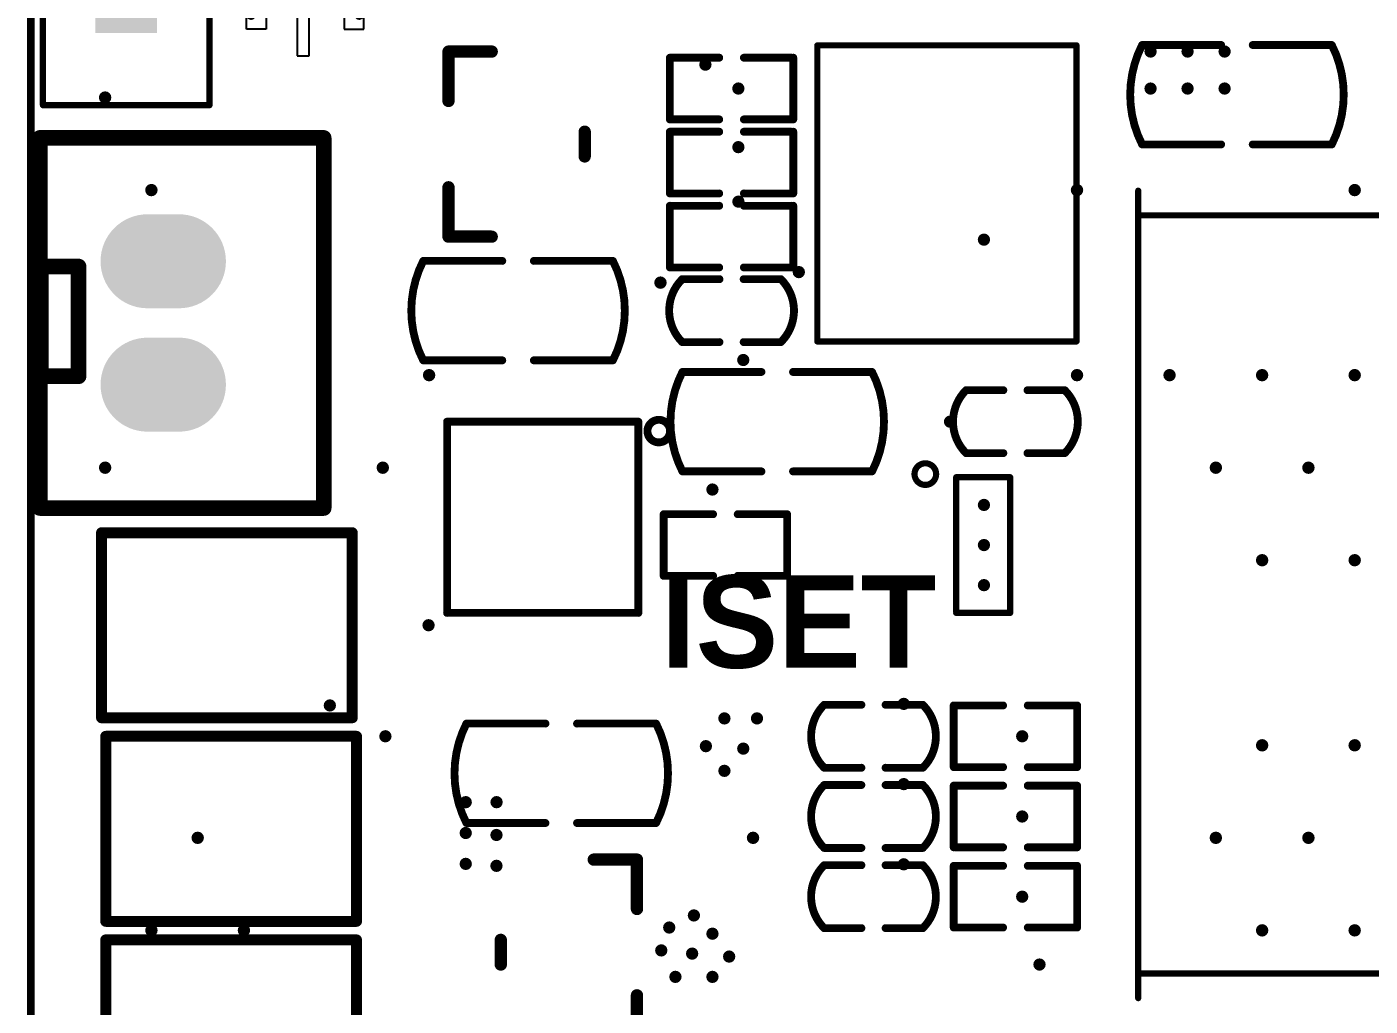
# Model space of a CAD drawing. Header units: millimetres. Extents: x -95 to 44, y -26 to 123.
# Drawn here: x -2.11 to 19.66, y 30.33 to 46.2 of the extents above; entities that cross this region are included whole.
import ezdxf

# ---------------------------------------------------------------- set-up
doc = ezdxf.new("R2010")
doc.units = ezdxf.units.MM
for name, color, linetype in [('KeepOutLayer', 6, 'Continuous'), ('Mechanical15', 56, 'Continuous'), ('MultiLayer', 9, 'Continuous'), ('PadHoleLayer', 156, 'Continuous'), ('TopOverlay', 2, 'Continuous'), ('ViaHoleLayer', 16, 'Continuous')]:
    doc.layers.add(name, color=color, linetype=linetype)
doc.styles.add('阿里巴巴普惠体 Heavy', font='', dxfattribs={"height": 0.2})
doc.styles.get('阿里巴巴普惠体 Heavy').set_extended_font_data('阿里巴巴普惠体 Heavy', bold=True)

# ---------------------------------------------------------------- blocks, each defined once
blk = doc.blocks.new('SW_2_3_3')
at = {"layer": 'MultiLayer'}
blk.add_hatch(color=9, dxfattribs=at).paths.add_polyline_path([(-3.04, -0.5), (-3.04, 0.5), (-2.04, 0.5), (-2.04, -0.5)])
h = blk.add_hatch(color=9, dxfattribs=at)
edge = h.paths.add_edge_path()
edge.add_arc((0, 0), 0.5, 0, 360)
h = blk.add_hatch(color=9, dxfattribs=at)
edge = h.paths.add_edge_path()
edge.add_arc((2.54, 0), 0.5, 0, 360)
at = {"layer": 'PadHoleLayer'}
h = blk.add_hatch(color=156, dxfattribs=at)
edge = h.paths.add_edge_path()
edge.add_arc((-2.54, 0), 0.4, 0, 360)
h = blk.add_hatch(color=156, dxfattribs=at)
edge = h.paths.add_edge_path()
edge.add_arc((0, 0), 0.4, 0, 360)
h = blk.add_hatch(color=156, dxfattribs=at)
edge = h.paths.add_edge_path()
edge.add_arc((2.54, 0), 0.4, 0, 360)
at = {"layer": 'TopOverlay', "const_width": 0.1}
for points in [[(-4.21, 1.35), (4.21, 1.35)], [(-4.21, 1.35), (-4.21, -1.35)], [(-0.95, 1.325), (-0.95, -1.35)], [(4.21, 1.35), (4.21, -1.35)], [(-4.21, -1.35), (4.2, -1.35)]]:
    blk.add_lwpolyline(points, dxfattribs=at)
at = {"layer": 'TopOverlay', "const_width": 0.05}
for points in [[(-4.235, 1.35, 1), (-4.185, 1.35, 1)], [(-4.235, 1.35, 1), (-4.185, 1.35, 1)], [(-0.975, 1.325, 1), (-0.925, 1.325, 1)], [(4.185, 1.35, 1), (4.235, 1.35, 1)], [(4.185, 1.35, 1), (4.235, 1.35, 1)], [(-4.235, -1.35, 1), (-4.185, -1.35, 1)], [(-4.235, -1.35, 1), (-4.185, -1.35, 1)], [(-0.975, -1.35, 1), (-0.925, -1.35, 1)], [(4.175, -1.35, 1), (4.225, -1.35, 1)], [(4.185, -1.35, 1), (4.235, -1.35, 1)]]:
    blk.add_lwpolyline(points, format="xyb", close=True, dxfattribs=at)
blk = doc.blocks.new('SOT_23L_4')
at = {"layer": 'TopOverlay', "const_width": 0.2}
for points in [[(-0.701, 1.077), (-1.501, 1.077)], [(-1.501, 0.377), (-1.501, 1.077)], [(1.499, 1.077), (0.699, 1.077)], [(1.499, 0.377), (1.499, 1.077)], [(0.2, -1.13), (-0.2, -1.13)]]:
    blk.add_lwpolyline(points, dxfattribs=at)
at = {"layer": 'TopOverlay', "const_width": 0.1}
for points in [[(-1.551, 1.077, 1), (-1.451, 1.077, 1)], [(-1.551, 1.077, 1), (-1.451, 1.077, 1)], [(-0.751, 1.077, 1), (-0.651, 1.077, 1)], [(0.649, 1.077, 1), (0.749, 1.077, 1)], [(1.449, 1.077, 1), (1.549, 1.077, 1)], [(1.449, 1.077, 1), (1.549, 1.077, 1)], [(-1.551, 0.377, 1), (-1.451, 0.377, 1)], [(1.449, 0.377, 1), (1.549, 0.377, 1)], [(-0.25, -1.13, 1), (-0.15, -1.13, 1)], [(0.15, -1.13, 1), (0.25, -1.13, 1)]]:
    blk.add_lwpolyline(points, format="xyb", close=True, dxfattribs=at)
blk = doc.blocks.new('DFN_8_6')
at = {"layer": 'TopOverlay'}
for points, const_width in [([(-1.214, 1.88, 1), (-1.58, 1.88, 1)], 0.127), ([(-1.612, 1.88, 1), (-1.548, 1.88, 1)], 0.0635), ([(-1.246, 1.88, 1), (-1.182, 1.88, 1)], 0.0635), ([(-1.582, 1.55, 1), (-1.518, 1.55, 1)], 0.0635), ([(-1.582, 1.55, 1), (-1.518, 1.55, 1)], 0.0635), ([(1.518, 1.55, 1), (1.582, 1.55, 1)], 0.0635), ([(1.518, 1.55, 1), (1.582, 1.55, 1)], 0.0635), ([(-1.582, -1.55, 1), (-1.518, -1.55, 1)], 0.0635), ([(-1.582, -1.55, 1), (-1.518, -1.55, 1)], 0.0635), ([(1.518, -1.55, 1), (1.582, -1.55, 1)], 0.0635), ([(1.518, -1.55, 1), (1.582, -1.55, 1)], 0.0635)]:
    blk.add_lwpolyline(points, format="xyb", close=True, dxfattribs=dict(at, const_width=const_width))
at = {"layer": 'TopOverlay', "const_width": 0.127}
for points in [[(-1.55, -1.55), (-1.55, 1.55)], [(1.55, 1.55), (-1.55, 1.55)], [(1.55, -1.55), (1.55, 1.55)], [(1.55, -1.55), (-1.55, -1.55)]]:
    blk.add_lwpolyline(points, dxfattribs=at)
blk = doc.blocks.new('R0402_7')
at = {"layer": 'TopOverlay', "const_width": 0.127}
for points in [[(-0.51, 0.5), (-0.51, -0.5)], [(0.29, 0.5), (-0.478, 0.5)], [(1.472, 0.5), (0.69, 0.5)], [(1.49, 0.5), (1.49, -0.5)], [(0.29, -0.5), (-0.478, -0.5)], [(1.472, -0.5), (0.69, -0.5)]]:
    blk.add_lwpolyline(points, dxfattribs=at)
at = {"layer": 'TopOverlay', "const_width": 0.0635}
for points in [[(-0.542, 0.5, 1), (-0.478, 0.5, 1)], [(-0.51, 0.5, 1), (-0.446, 0.5, 1)], [(0.258, 0.5, 1), (0.322, 0.5, 1)], [(0.658, 0.5, 1), (0.722, 0.5, 1)], [(1.44, 0.5, 1), (1.504, 0.5, 1)], [(1.458, 0.5, 1), (1.522, 0.5, 1)], [(-0.542, -0.5, 1), (-0.478, -0.5, 1)], [(-0.51, -0.5, 1), (-0.446, -0.5, 1)], [(0.258, -0.5, 1), (0.322, -0.5, 1)], [(0.658, -0.5, 1), (0.722, -0.5, 1)], [(1.44, -0.5, 1), (1.504, -0.5, 1)], [(1.458, -0.5, 1), (1.522, -0.5, 1)]]:
    blk.add_lwpolyline(points, format="xyb", close=True, dxfattribs=at)
blk = doc.blocks.new('SOD_123FL_L2_7_W1_8_LS3_7_RD_8')
at = {"layer": 'Mechanical15'}
for p, q in [((1.555, -0.384), (1.555, 0.384)), ((1.555, 0.384), (1.747, 0.384)), ((1.747, 0.384), (1.747, -0.384)), ((-1.264, 0.127), (-2.032, 0.127)), ((-2.032, 0.127), (-2.032, -0.065)), ((-1.264, -0.065), (-1.264, 0.127)), ((1.267, 0.096), (2.035, 0.096)), ((1.267, -0.096), (1.267, 0.096)), ((2.035, 0.096), (2.035, -0.096)), ((-2.032, -0.065), (-1.264, -0.065)), ((2.035, -0.096), (1.267, -0.096)), ((1.747, -0.384), (1.555, -0.384))]:
    blk.add_line(p, q, dxfattribs=at)
at = {"layer": 'TopOverlay'}
for p, q in [((-1.605, 0.952), (-1.3, 0.952)), ((-1.605, 0.632), (-1.605, 0.952)), ((-1.3, 0.952), (-1.3, 0.632)), ((-1.3, 0.632), (-1.605, 0.632)), ((-1.3, -0.632), (-1.605, -0.632)), ((-1.605, -0.632), (-1.605, -0.952)), ((-1.3, -0.952), (-1.3, -0.632)), ((-1.605, -0.952), (-1.3, -0.952))]:
    blk.add_line(p, q, dxfattribs=at)
at = {"layer": 'TopOverlay', "const_width": 0.152}
for points in [[(-1.376, 0.876), (1.376, 0.876)], [(-0.917, 0.876), (-0.917, -0.876)], [(1.376, 0.876), (1.376, 0.683)], [(1.376, -0.683), (1.376, -0.876)], [(-1.376, -0.876), (1.376, -0.876)]]:
    blk.add_lwpolyline(points, dxfattribs=at)
at = {"layer": 'TopOverlay', "const_width": 0.0762}
for points in [[(-1.414, 0.876, 1), (-1.338, 0.876, 1)], [(-0.955, 0.876, 1), (-0.879, 0.876, 1)], [(1.338, 0.876, 1), (1.414, 0.876, 1)], [(1.338, 0.876, 1), (1.414, 0.876, 1)], [(1.338, 0.683, 1), (1.414, 0.683, 1)], [(1.338, -0.683, 1), (1.414, -0.683, 1)], [(-1.414, -0.876, 1), (-1.338, -0.876, 1)], [(-0.955, -0.876, 1), (-0.879, -0.876, 1)], [(1.338, -0.876, 1), (1.414, -0.876, 1)], [(1.338, -0.876, 1), (1.414, -0.876, 1)]]:
    blk.add_lwpolyline(points, format="xyb", close=True, dxfattribs=at)
blk = doc.blocks.new('C0603_9')
at = {"layer": 'TopOverlay', "const_width": 0.127}
for points in [[(-1.537, -0.806, -0.239632), (-1.537, 0.806)], [(1.537, 0.806, -0.239632), (1.537, -0.806)]]:
    blk.add_lwpolyline(points, format="xyb", dxfattribs=at)
for points in [[(-0.256, 0.806), (-1.537, 0.806)], [(1.537, 0.806), (0.256, 0.806)], [(-0.256, -0.806), (-1.537, -0.806)], [(1.537, -0.806), (0.256, -0.806)]]:
    blk.add_lwpolyline(points, dxfattribs=at)
at = {"layer": 'TopOverlay', "const_width": 0.0635}
for points in [[(-1.568, 0.806, 1), (-1.505, 0.806, 1)], [(-1.568, 0.806, 1), (-1.505, 0.806, 1)], [(-0.288, 0.806, 1), (-0.224, 0.806, 1)], [(0.224, 0.806, 1), (0.288, 0.806, 1)], [(1.505, 0.806, 1), (1.568, 0.806, 1)], [(1.505, 0.806, 1), (1.568, 0.806, 1)], [(-1.568, -0.806, 1), (-1.505, -0.806, 1)], [(-1.568, -0.806, 1), (-1.505, -0.806, 1)], [(-0.288, -0.806, 1), (-0.224, -0.806, 1)], [(0.224, -0.806, 1), (0.288, -0.806, 1)], [(1.505, -0.806, 1), (1.568, -0.806, 1)], [(1.505, -0.806, 1), (1.568, -0.806, 1)]]:
    blk.add_lwpolyline(points, format="xyb", close=True, dxfattribs=at)
blk = doc.blocks.new('C0603_10')
at = {"layer": 'TopOverlay', "const_width": 0.127}
for points in [[(-1.537, -0.806, -0.239632), (-1.537, 0.806)], [(1.537, 0.806, -0.239632), (1.537, -0.806)]]:
    blk.add_lwpolyline(points, format="xyb", dxfattribs=at)
for points in [[(-0.256, 0.806), (-1.537, 0.806)], [(1.537, 0.806), (0.256, 0.806)], [(-0.256, -0.806), (-1.537, -0.806)], [(1.537, -0.806), (0.256, -0.806)]]:
    blk.add_lwpolyline(points, dxfattribs=at)
at = {"layer": 'TopOverlay', "const_width": 0.0635}
for points in [[(-1.568, 0.806, 1), (-1.505, 0.806, 1)], [(-1.568, 0.806, 1), (-1.505, 0.806, 1)], [(-0.288, 0.806, 1), (-0.224, 0.806, 1)], [(0.224, 0.806, 1), (0.288, 0.806, 1)], [(1.505, 0.806, 1), (1.568, 0.806, 1)], [(1.505, 0.806, 1), (1.568, 0.806, 1)], [(-1.568, -0.806, 1), (-1.505, -0.806, 1)], [(-1.568, -0.806, 1), (-1.505, -0.806, 1)], [(-0.288, -0.806, 1), (-0.224, -0.806, 1)], [(0.224, -0.806, 1), (0.288, -0.806, 1)], [(1.505, -0.806, 1), (1.568, -0.806, 1)], [(1.505, -0.806, 1), (1.568, -0.806, 1)]]:
    blk.add_lwpolyline(points, format="xyb", close=True, dxfattribs=at)
blk = doc.blocks.new('INDUCT0412_12')
at = {"layer": 'TopOverlay', "const_width": 0.1}
for points in [[(2.4, 2.1), (-2.4, 2.1)], [(-2.4, -2.1), (-2.4, 2.1)], [(2.4, -2.1), (2.4, 2.1)], [(2.4, -2.1), (-2.4, -2.1)]]:
    blk.add_lwpolyline(points, dxfattribs=at)
at = {"layer": 'TopOverlay', "const_width": 0.05}
for points in [[(-2.425, 2.1, 1), (-2.375, 2.1, 1)], [(-2.425, 2.1, 1), (-2.375, 2.1, 1)], [(2.375, 2.1, 1), (2.425, 2.1, 1)], [(2.375, 2.1, 1), (2.425, 2.1, 1)], [(-2.425, -2.1, 1), (-2.375, -2.1, 1)], [(-2.425, -2.1, 1), (-2.375, -2.1, 1)], [(2.375, -2.1, 1), (2.425, -2.1, 1)], [(2.375, -2.1, 1), (2.425, -2.1, 1)]]:
    blk.add_lwpolyline(points, format="xyb", close=True, dxfattribs=at)
blk = doc.blocks.new('SOT_23L_22')
at = {"layer": 'TopOverlay', "const_width": 0.2}
for points in [[(-1.501, 1.077), (-1.501, 0.377)], [(-1.501, 1.077), (-0.701, 1.077)], [(0.699, 1.077), (1.499, 1.077)], [(1.499, 1.077), (1.499, 0.377)], [(-0.2, -1.13), (0.2, -1.13)]]:
    blk.add_lwpolyline(points, dxfattribs=at)
at = {"layer": 'TopOverlay', "const_width": 0.1}
for points in [[(-1.551, 1.077, 1), (-1.451, 1.077, 1)], [(-1.551, 1.077, 1), (-1.451, 1.077, 1)], [(-0.751, 1.077, 1), (-0.651, 1.077, 1)], [(0.649, 1.077, 1), (0.749, 1.077, 1)], [(1.449, 1.077, 1), (1.549, 1.077, 1)], [(1.449, 1.077, 1), (1.549, 1.077, 1)], [(-1.551, 0.377, 1), (-1.451, 0.377, 1)], [(1.449, 0.377, 1), (1.549, 0.377, 1)], [(-0.25, -1.13, 1), (-0.15, -1.13, 1)], [(0.15, -1.13, 1), (0.25, -1.13, 1)]]:
    blk.add_lwpolyline(points, format="xyb", close=True, dxfattribs=at)
blk = doc.blocks.new('PH2_0_2_DIP_23')
at = {"layer": 'MultiLayer'}
h = blk.add_hatch(color=9, dxfattribs=at)
edge = h.paths.add_edge_path()
edge.add_arc((-1, -0.254), 0.762, 180, 360)
edge.add_line((-0.238, -0.254), (-0.238, 0.254))
edge.add_arc((-1, 0.254), 0.762, 0, 180)
edge.add_line((-1.762, 0.254), (-1.762, -0.254))
h = blk.add_hatch(color=9, dxfattribs=at)
edge = h.paths.add_edge_path()
edge.add_arc((1, -0.254), 0.762, 180, 360)
edge.add_line((1.762, -0.254), (1.762, 0.254))
edge.add_arc((1, 0.254), 0.762, 0, 180)
edge.add_line((0.238, 0.254), (0.238, -0.254))
at = {"layer": 'PadHoleLayer'}
h = blk.add_hatch(color=156, dxfattribs=at)
edge = h.paths.add_edge_path()
edge.add_arc((-1, 0), 0.445, 0, 360)
h = blk.add_hatch(color=156, dxfattribs=at)
edge = h.paths.add_edge_path()
edge.add_arc((1, 0), 0.445, 0, 360)
at = {"layer": 'TopOverlay', "const_width": 0.254}
for points in [[(3, 2.6), (-3, 2.6)], [(-3, -2), (-3, 2.6)], [(3, -2), (3, 2.6)], [(0.864, -1.372), (-0.914, -1.372)], [(-0.914, -1.981), (-0.914, -1.372)], [(0.864, -1.981), (0.864, -1.372)], [(3, -2), (-3, -2)], [(0.864, -1.981), (-0.914, -1.981)]]:
    blk.add_lwpolyline(points, dxfattribs=at)
at = {"layer": 'TopOverlay', "const_width": 0.127}
for points in [[(-3.063, 2.6, 1), (-2.936, 2.6, 1)], [(-3.063, 2.6, 1), (-2.936, 2.6, 1)], [(2.936, 2.6, 1), (3.063, 2.6, 1)], [(2.936, 2.6, 1), (3.063, 2.6, 1)], [(-0.978, -1.372, 1), (-0.851, -1.372, 1)], [(-0.978, -1.372, 1), (-0.851, -1.372, 1)], [(0.8, -1.372, 1), (0.927, -1.372, 1)], [(0.8, -1.372, 1), (0.927, -1.372, 1)], [(-3.063, -2, 1), (-2.936, -2, 1)], [(-3.063, -2, 1), (-2.936, -2, 1)], [(-0.978, -1.981, 1), (-0.851, -1.981, 1)], [(-0.978, -1.981, 1), (-0.851, -1.981, 1)], [(0.8, -1.981, 1), (0.927, -1.981, 1)], [(0.8, -1.981, 1), (0.927, -1.981, 1)], [(2.936, -2, 1), (3.063, -2, 1)], [(2.936, -2, 1), (3.063, -2, 1)]]:
    blk.add_lwpolyline(points, format="xyb", close=True, dxfattribs=at)
blk = doc.blocks.new('NANO_SIM_25')
at = {"layer": 'MultiLayer'}
h = blk.add_hatch(color=9, dxfattribs=at)
edge = h.paths.add_edge_path()
edge.add_arc((-5, -4.75), 0.375, 0, 360)
h = blk.add_hatch(color=9, dxfattribs=at)
edge = h.paths.add_edge_path()
edge.add_arc((4.5, -4.75), 0.375, 0, 360)
at = {"layer": 'PadHoleLayer'}
h = blk.add_hatch(color=156, dxfattribs=at)
edge = h.paths.add_edge_path()
edge.add_arc((-5, -4.75), 0.375, 0, 360)
h = blk.add_hatch(color=156, dxfattribs=at)
edge = h.paths.add_edge_path()
edge.add_arc((4.5, -4.75), 0.375, 0, 360)
at = {"layer": 'TopOverlay', "const_width": 0.1}
for points in [[(-6.545, 7.5), (6.545, 7.5)], [(-6.145, 7.5), (-6.145, -7.5)], [(6.145, 7.5), (6.145, -7.5)], [(-6.545, -7.5), (6.545, -7.5)]]:
    blk.add_lwpolyline(points, dxfattribs=at)
at = {"layer": 'TopOverlay', "const_width": 0.05}
for points in [[(-6.57, 7.5, 1), (-6.52, 7.5, 1)], [(-6.17, 7.5, 1), (-6.12, 7.5, 1)], [(6.12, 7.5, 1), (6.17, 7.5, 1)], [(6.52, 7.5, 1), (6.57, 7.5, 1)], [(-6.57, -7.5, 1), (-6.52, -7.5, 1)], [(-6.17, -7.5, 1), (-6.12, -7.5, 1)], [(6.12, -7.5, 1), (6.17, -7.5, 1)], [(6.52, -7.5, 1), (6.57, -7.5, 1)]]:
    blk.add_lwpolyline(points, format="xyb", close=True, dxfattribs=at)
blk = doc.blocks.new('SW_3_9_2_9_26')
at = {"layer": 'TopOverlay', "const_width": 0.178}
for points in [[(2.032, 1.5), (-2.032, 1.5)], [(-2.032, 1.5), (-2.032, -1.5)], [(2.032, 1.5), (2.032, -1.5)], [(2.032, -1.5), (-2.032, -1.5)]]:
    blk.add_lwpolyline(points, dxfattribs=at)
at = {"layer": 'TopOverlay', "const_width": 0.0889}
for points in [[(-2.076, 1.5, 1), (-1.988, 1.5, 1)], [(-2.076, 1.5, 1), (-1.988, 1.5, 1)], [(1.988, 1.5, 1), (2.076, 1.5, 1)], [(1.988, 1.5, 1), (2.076, 1.5, 1)], [(-2.076, -1.5, 1), (-1.988, -1.5, 1)], [(-2.076, -1.5, 1), (-1.988, -1.5, 1)], [(1.988, -1.5, 1), (2.076, -1.5, 1)], [(1.988, -1.5, 1), (2.076, -1.5, 1)]]:
    blk.add_lwpolyline(points, format="xyb", close=True, dxfattribs=at)
blk = doc.blocks.new('SOT363_27')
at = {"layer": 'TopOverlay'}
for points, const_width in [([(0.175, 0.5, 1), (-0.175, 0.5, 1)], 0.1), ([(-0.2, 0.5, 1), (-0.15, 0.5, 1)], 0.05), ([(0.15, 0.5, 1), (0.2, 0.5, 1)], 0.05), ([(0.475, 0.45, 1), (0.525, 0.45, 1)], 0.05), ([(0.475, 0.45, 1), (0.525, 0.45, 1)], 0.05), ([(1.35, 0.45, 1), (1.4, 0.45, 1)], 0.05), ([(1.35, 0.45, 1), (1.4, 0.45, 1)], 0.05), ([(0.475, -1.725, 1), (0.525, -1.725, 1)], 0.05), ([(0.475, -1.725, 1), (0.525, -1.725, 1)], 0.05), ([(0.475, -1.75, 1), (0.525, -1.75, 1)], 0.05), ([(0.475, -1.75, 1), (0.525, -1.75, 1)], 0.05), ([(0.5, -1.75, 1), (0.55, -1.75, 1)], 0.05), ([(0.5, -1.75, 1), (0.55, -1.75, 1)], 0.05), ([(1.35, -1.75, 1), (1.4, -1.75, 1)], 0.05), ([(1.35, -1.75, 1), (1.4, -1.75, 1)], 0.05)]:
    blk.add_lwpolyline(points, format="xyb", close=True, dxfattribs=dict(at, const_width=const_width))
at = {"layer": 'TopOverlay', "const_width": 0.1}
for points in [[(0.5, 0.45), (1.375, 0.45)], [(0.5, -1.725), (0.5, 0.45)], [(1.375, -1.75), (1.375, 0.45)], [(0.5, -1.75), (1.375, -1.75)], [(0.5, -1.75), (0.525, -1.75)]]:
    blk.add_lwpolyline(points, dxfattribs=at)
blk.add_lwpolyline([(0.525, -1.75, -0.414214), (0.5, -1.725)], format="xyb", dxfattribs=at)
blk = doc.blocks.new('SW_3_9_2_9_31')
at = {"layer": 'TopOverlay', "const_width": 0.178}
for points in [[(-2.032, 1.5), (-2.032, -1.5)], [(2.032, 1.5), (-2.032, 1.5)], [(2.032, 1.5), (2.032, -1.5)], [(2.032, -1.5), (-2.032, -1.5)]]:
    blk.add_lwpolyline(points, dxfattribs=at)
at = {"layer": 'TopOverlay', "const_width": 0.0889}
for points in [[(-2.076, 1.5, 1), (-1.988, 1.5, 1)], [(-2.076, 1.5, 1), (-1.988, 1.5, 1)], [(1.988, 1.5, 1), (2.076, 1.5, 1)], [(1.988, 1.5, 1), (2.076, 1.5, 1)], [(-2.076, -1.5, 1), (-1.988, -1.5, 1)], [(-2.076, -1.5, 1), (-1.988, -1.5, 1)], [(1.988, -1.5, 1), (2.076, -1.5, 1)], [(1.988, -1.5, 1), (2.076, -1.5, 1)]]:
    blk.add_lwpolyline(points, format="xyb", close=True, dxfattribs=at)
blk = doc.blocks.new('SW_3_9_2_9_32')
at = {"layer": 'TopOverlay', "const_width": 0.178}
for points in [[(2.032, 1.5), (-2.032, 1.5)], [(-2.032, 1.5), (-2.032, -1.5)], [(2.032, 1.5), (2.032, -1.5)], [(2.032, -1.5), (-2.032, -1.5)]]:
    blk.add_lwpolyline(points, dxfattribs=at)
at = {"layer": 'TopOverlay', "const_width": 0.0889}
for points in [[(-2.076, 1.5, 1), (-1.988, 1.5, 1)], [(-2.076, 1.5, 1), (-1.988, 1.5, 1)], [(1.988, 1.5, 1), (2.076, 1.5, 1)], [(1.988, 1.5, 1), (2.076, 1.5, 1)], [(-2.076, -1.5, 1), (-1.988, -1.5, 1)], [(-2.076, -1.5, 1), (-1.988, -1.5, 1)], [(1.988, -1.5, 1), (2.076, -1.5, 1)], [(1.988, -1.5, 1), (2.076, -1.5, 1)]]:
    blk.add_lwpolyline(points, format="xyb", close=True, dxfattribs=at)
blk = doc.blocks.new('R0402_46')
at = {"layer": 'TopOverlay', "const_width": 0.127}
for points in [[(-0.51, -0.5), (-0.51, 0.5)], [(-0.478, 0.5), (0.29, 0.5)], [(0.69, 0.5), (1.472, 0.5)], [(1.49, -0.5), (1.49, 0.5)], [(-0.478, -0.5), (0.29, -0.5)], [(0.69, -0.5), (1.472, -0.5)]]:
    blk.add_lwpolyline(points, dxfattribs=at)
at = {"layer": 'TopOverlay', "const_width": 0.0635}
for points in [[(-0.542, 0.5, 1), (-0.478, 0.5, 1)], [(-0.51, 0.5, 1), (-0.446, 0.5, 1)], [(0.258, 0.5, 1), (0.322, 0.5, 1)], [(0.658, 0.5, 1), (0.722, 0.5, 1)], [(1.44, 0.5, 1), (1.504, 0.5, 1)], [(1.458, 0.5, 1), (1.522, 0.5, 1)], [(-0.542, -0.5, 1), (-0.478, -0.5, 1)], [(-0.51, -0.5, 1), (-0.446, -0.5, 1)], [(0.258, -0.5, 1), (0.322, -0.5, 1)], [(0.658, -0.5, 1), (0.722, -0.5, 1)], [(1.44, -0.5, 1), (1.504, -0.5, 1)], [(1.458, -0.5, 1), (1.522, -0.5, 1)]]:
    blk.add_lwpolyline(points, format="xyb", close=True, dxfattribs=at)
blk = doc.blocks.new('R0402_47')
at = {"layer": 'TopOverlay', "const_width": 0.127}
for points in [[(-0.51, -0.5), (-0.51, 0.5)], [(-0.478, 0.5), (0.29, 0.5)], [(0.69, 0.5), (1.472, 0.5)], [(1.49, -0.5), (1.49, 0.5)], [(-0.478, -0.5), (0.29, -0.5)], [(0.69, -0.5), (1.472, -0.5)]]:
    blk.add_lwpolyline(points, dxfattribs=at)
at = {"layer": 'TopOverlay', "const_width": 0.0635}
for points in [[(-0.542, 0.5, 1), (-0.478, 0.5, 1)], [(-0.51, 0.5, 1), (-0.446, 0.5, 1)], [(0.258, 0.5, 1), (0.322, 0.5, 1)], [(0.658, 0.5, 1), (0.722, 0.5, 1)], [(1.44, 0.5, 1), (1.504, 0.5, 1)], [(1.458, 0.5, 1), (1.522, 0.5, 1)], [(-0.542, -0.5, 1), (-0.478, -0.5, 1)], [(-0.51, -0.5, 1), (-0.446, -0.5, 1)], [(0.258, -0.5, 1), (0.322, -0.5, 1)], [(0.658, -0.5, 1), (0.722, -0.5, 1)], [(1.44, -0.5, 1), (1.504, -0.5, 1)], [(1.458, -0.5, 1), (1.522, -0.5, 1)]]:
    blk.add_lwpolyline(points, format="xyb", close=True, dxfattribs=at)
blk = doc.blocks.new('R0402_49')
at = {"layer": 'TopOverlay', "const_width": 0.127}
for points in [[(-0.51, -0.5), (-0.51, 0.5)], [(-0.478, 0.5), (0.29, 0.5)], [(0.69, 0.5), (1.472, 0.5)], [(1.49, -0.5), (1.49, 0.5)], [(-0.478, -0.5), (0.29, -0.5)], [(0.69, -0.5), (1.472, -0.5)]]:
    blk.add_lwpolyline(points, dxfattribs=at)
at = {"layer": 'TopOverlay', "const_width": 0.0635}
for points in [[(-0.542, 0.5, 1), (-0.478, 0.5, 1)], [(-0.51, 0.5, 1), (-0.446, 0.5, 1)], [(0.258, 0.5, 1), (0.322, 0.5, 1)], [(0.658, 0.5, 1), (0.722, 0.5, 1)], [(1.44, 0.5, 1), (1.504, 0.5, 1)], [(1.458, 0.5, 1), (1.522, 0.5, 1)], [(-0.542, -0.5, 1), (-0.478, -0.5, 1)], [(-0.51, -0.5, 1), (-0.446, -0.5, 1)], [(0.258, -0.5, 1), (0.322, -0.5, 1)], [(0.658, -0.5, 1), (0.722, -0.5, 1)], [(1.44, -0.5, 1), (1.504, -0.5, 1)], [(1.458, -0.5, 1), (1.522, -0.5, 1)]]:
    blk.add_lwpolyline(points, format="xyb", close=True, dxfattribs=at)
blk = doc.blocks.new('R0402_55')
at = {"layer": 'TopOverlay', "const_width": 0.127}
for points in [[(-0.51, 0.5), (-0.51, -0.5)], [(0.29, 0.5), (-0.478, 0.5)], [(1.472, 0.5), (0.69, 0.5)], [(1.49, 0.5), (1.49, -0.5)], [(0.29, -0.5), (-0.478, -0.5)], [(1.472, -0.5), (0.69, -0.5)]]:
    blk.add_lwpolyline(points, dxfattribs=at)
at = {"layer": 'TopOverlay', "const_width": 0.0635}
for points in [[(-0.542, 0.5, 1), (-0.478, 0.5, 1)], [(-0.51, 0.5, 1), (-0.446, 0.5, 1)], [(0.258, 0.5, 1), (0.322, 0.5, 1)], [(0.658, 0.5, 1), (0.722, 0.5, 1)], [(1.44, 0.5, 1), (1.504, 0.5, 1)], [(1.458, 0.5, 1), (1.522, 0.5, 1)], [(-0.542, -0.5, 1), (-0.478, -0.5, 1)], [(-0.51, -0.5, 1), (-0.446, -0.5, 1)], [(0.258, -0.5, 1), (0.322, -0.5, 1)], [(0.658, -0.5, 1), (0.722, -0.5, 1)], [(1.44, -0.5, 1), (1.504, -0.5, 1)], [(1.458, -0.5, 1), (1.522, -0.5, 1)]]:
    blk.add_lwpolyline(points, format="xyb", close=True, dxfattribs=at)
blk = doc.blocks.new('R0402_56')
at = {"layer": 'TopOverlay', "const_width": 0.127}
for points in [[(-0.51, 0.5), (-0.51, -0.5)], [(0.29, 0.5), (-0.478, 0.5)], [(1.472, 0.5), (0.69, 0.5)], [(1.49, 0.5), (1.49, -0.5)], [(0.29, -0.5), (-0.478, -0.5)], [(1.472, -0.5), (0.69, -0.5)]]:
    blk.add_lwpolyline(points, dxfattribs=at)
at = {"layer": 'TopOverlay', "const_width": 0.0635}
for points in [[(-0.542, 0.5, 1), (-0.478, 0.5, 1)], [(-0.51, 0.5, 1), (-0.446, 0.5, 1)], [(0.258, 0.5, 1), (0.322, 0.5, 1)], [(0.658, 0.5, 1), (0.722, 0.5, 1)], [(1.44, 0.5, 1), (1.504, 0.5, 1)], [(1.458, 0.5, 1), (1.522, 0.5, 1)], [(-0.542, -0.5, 1), (-0.478, -0.5, 1)], [(-0.51, -0.5, 1), (-0.446, -0.5, 1)], [(0.258, -0.5, 1), (0.322, -0.5, 1)], [(0.658, -0.5, 1), (0.722, -0.5, 1)], [(1.44, -0.5, 1), (1.504, -0.5, 1)], [(1.458, -0.5, 1), (1.522, -0.5, 1)]]:
    blk.add_lwpolyline(points, format="xyb", close=True, dxfattribs=at)
blk = doc.blocks.new('R0402_57')
at = {"layer": 'TopOverlay', "const_width": 0.127}
for points in [[(-0.51, 0.5), (-0.51, -0.5)], [(0.29, 0.5), (-0.478, 0.5)], [(1.472, 0.5), (0.69, 0.5)], [(1.49, 0.5), (1.49, -0.5)], [(0.29, -0.5), (-0.478, -0.5)], [(1.472, -0.5), (0.69, -0.5)]]:
    blk.add_lwpolyline(points, dxfattribs=at)
at = {"layer": 'TopOverlay', "const_width": 0.0635}
for points in [[(-0.542, 0.5, 1), (-0.478, 0.5, 1)], [(-0.51, 0.5, 1), (-0.446, 0.5, 1)], [(0.258, 0.5, 1), (0.322, 0.5, 1)], [(0.658, 0.5, 1), (0.722, 0.5, 1)], [(1.44, 0.5, 1), (1.504, 0.5, 1)], [(1.458, 0.5, 1), (1.522, 0.5, 1)], [(-0.542, -0.5, 1), (-0.478, -0.5, 1)], [(-0.51, -0.5, 1), (-0.446, -0.5, 1)], [(0.258, -0.5, 1), (0.322, -0.5, 1)], [(0.658, -0.5, 1), (0.722, -0.5, 1)], [(1.44, -0.5, 1), (1.504, -0.5, 1)], [(1.458, -0.5, 1), (1.522, -0.5, 1)]]:
    blk.add_lwpolyline(points, format="xyb", close=True, dxfattribs=at)
blk = doc.blocks.new('C0402_111')
at = {"layer": 'TopOverlay', "const_width": 0.127}
for points in [[(-0.31, -0.51, -0.414214), (-0.31, 0.51)], [(1.29, 0.51, -0.414214), (1.29, -0.51)]]:
    blk.add_lwpolyline(points, format="xyb", dxfattribs=at)
for points in [[(0.294, 0.51), (-0.31, 0.51)], [(1.29, 0.51), (0.686, 0.51)], [(0.294, -0.51), (-0.31, -0.51)], [(1.29, -0.51), (0.686, -0.51)]]:
    blk.add_lwpolyline(points, dxfattribs=at)
at = {"layer": 'TopOverlay', "const_width": 0.0635}
for points in [[(-0.342, 0.51, 1), (-0.278, 0.51, 1)], [(-0.342, 0.51, 1), (-0.278, 0.51, 1)], [(0.262, 0.51, 1), (0.326, 0.51, 1)], [(0.654, 0.51, 1), (0.718, 0.51, 1)], [(1.258, 0.51, 1), (1.322, 0.51, 1)], [(1.258, 0.51, 1), (1.322, 0.51, 1)], [(-0.342, -0.51, 1), (-0.278, -0.51, 1)], [(-0.342, -0.51, 1), (-0.278, -0.51, 1)], [(0.262, -0.51, 1), (0.326, -0.51, 1)], [(0.654, -0.51, 1), (0.718, -0.51, 1)], [(1.258, -0.51, 1), (1.322, -0.51, 1)], [(1.258, -0.51, 1), (1.322, -0.51, 1)]]:
    blk.add_lwpolyline(points, format="xyb", close=True, dxfattribs=at)
blk = doc.blocks.new('C0402_112')
at = {"layer": 'TopOverlay', "const_width": 0.127}
for points in [[(-0.31, -0.51, -0.414214), (-0.31, 0.51)], [(1.29, 0.51, -0.414214), (1.29, -0.51)]]:
    blk.add_lwpolyline(points, format="xyb", dxfattribs=at)
for points in [[(-0.31, 0.51), (0.294, 0.51)], [(0.686, 0.51), (1.29, 0.51)], [(-0.31, -0.51), (0.294, -0.51)], [(0.686, -0.51), (1.29, -0.51)]]:
    blk.add_lwpolyline(points, dxfattribs=at)
at = {"layer": 'TopOverlay', "const_width": 0.0635}
for points in [[(-0.342, 0.51, 1), (-0.278, 0.51, 1)], [(-0.342, 0.51, 1), (-0.278, 0.51, 1)], [(0.262, 0.51, 1), (0.326, 0.51, 1)], [(0.654, 0.51, 1), (0.718, 0.51, 1)], [(1.258, 0.51, 1), (1.322, 0.51, 1)], [(1.258, 0.51, 1), (1.322, 0.51, 1)], [(-0.342, -0.51, 1), (-0.278, -0.51, 1)], [(-0.342, -0.51, 1), (-0.278, -0.51, 1)], [(0.262, -0.51, 1), (0.326, -0.51, 1)], [(0.654, -0.51, 1), (0.718, -0.51, 1)], [(1.258, -0.51, 1), (1.322, -0.51, 1)], [(1.258, -0.51, 1), (1.322, -0.51, 1)]]:
    blk.add_lwpolyline(points, format="xyb", close=True, dxfattribs=at)
blk = doc.blocks.new('C0402_113')
at = {"layer": 'TopOverlay', "const_width": 0.127}
for points in [[(-0.31, -0.51, -0.414214), (-0.31, 0.51)], [(1.29, 0.51, -0.414214), (1.29, -0.51)]]:
    blk.add_lwpolyline(points, format="xyb", dxfattribs=at)
for points in [[(0.294, 0.51), (-0.31, 0.51)], [(1.29, 0.51), (0.686, 0.51)], [(0.294, -0.51), (-0.31, -0.51)], [(1.29, -0.51), (0.686, -0.51)]]:
    blk.add_lwpolyline(points, dxfattribs=at)
at = {"layer": 'TopOverlay', "const_width": 0.0635}
for points in [[(-0.342, 0.51, 1), (-0.278, 0.51, 1)], [(-0.342, 0.51, 1), (-0.278, 0.51, 1)], [(0.262, 0.51, 1), (0.326, 0.51, 1)], [(0.654, 0.51, 1), (0.718, 0.51, 1)], [(1.258, 0.51, 1), (1.322, 0.51, 1)], [(1.258, 0.51, 1), (1.322, 0.51, 1)], [(-0.342, -0.51, 1), (-0.278, -0.51, 1)], [(-0.342, -0.51, 1), (-0.278, -0.51, 1)], [(0.262, -0.51, 1), (0.326, -0.51, 1)], [(0.654, -0.51, 1), (0.718, -0.51, 1)], [(1.258, -0.51, 1), (1.322, -0.51, 1)], [(1.258, -0.51, 1), (1.322, -0.51, 1)]]:
    blk.add_lwpolyline(points, format="xyb", close=True, dxfattribs=at)
blk = doc.blocks.new('C0402_114')
at = {"layer": 'TopOverlay', "const_width": 0.127}
for points in [[(-0.31, -0.51, -0.414214), (-0.31, 0.51)], [(1.29, 0.51, -0.414214), (1.29, -0.51)]]:
    blk.add_lwpolyline(points, format="xyb", dxfattribs=at)
for points in [[(0.294, 0.51), (-0.31, 0.51)], [(1.29, 0.51), (0.686, 0.51)], [(0.294, -0.51), (-0.31, -0.51)], [(1.29, -0.51), (0.686, -0.51)]]:
    blk.add_lwpolyline(points, dxfattribs=at)
at = {"layer": 'TopOverlay', "const_width": 0.0635}
for points in [[(-0.342, 0.51, 1), (-0.278, 0.51, 1)], [(-0.342, 0.51, 1), (-0.278, 0.51, 1)], [(0.262, 0.51, 1), (0.326, 0.51, 1)], [(0.654, 0.51, 1), (0.718, 0.51, 1)], [(1.258, 0.51, 1), (1.322, 0.51, 1)], [(1.258, 0.51, 1), (1.322, 0.51, 1)], [(-0.342, -0.51, 1), (-0.278, -0.51, 1)], [(-0.342, -0.51, 1), (-0.278, -0.51, 1)], [(0.262, -0.51, 1), (0.326, -0.51, 1)], [(0.654, -0.51, 1), (0.718, -0.51, 1)], [(1.258, -0.51, 1), (1.322, -0.51, 1)], [(1.258, -0.51, 1), (1.322, -0.51, 1)]]:
    blk.add_lwpolyline(points, format="xyb", close=True, dxfattribs=at)
blk = doc.blocks.new('C0603_116')
at = {"layer": 'TopOverlay', "const_width": 0.127}
for points in [[(-1.537, -0.806, -0.239632), (-1.537, 0.806)], [(1.537, 0.806, -0.239632), (1.537, -0.806)]]:
    blk.add_lwpolyline(points, format="xyb", dxfattribs=at)
for points in [[(-0.256, 0.806), (-1.537, 0.806)], [(1.537, 0.806), (0.256, 0.806)], [(-0.256, -0.806), (-1.537, -0.806)], [(1.537, -0.806), (0.256, -0.806)]]:
    blk.add_lwpolyline(points, dxfattribs=at)
at = {"layer": 'TopOverlay', "const_width": 0.0635}
for points in [[(-1.568, 0.806, 1), (-1.505, 0.806, 1)], [(-1.568, 0.806, 1), (-1.505, 0.806, 1)], [(-0.288, 0.806, 1), (-0.224, 0.806, 1)], [(0.224, 0.806, 1), (0.288, 0.806, 1)], [(1.505, 0.806, 1), (1.568, 0.806, 1)], [(1.505, 0.806, 1), (1.568, 0.806, 1)], [(-1.568, -0.806, 1), (-1.505, -0.806, 1)], [(-1.568, -0.806, 1), (-1.505, -0.806, 1)], [(-0.288, -0.806, 1), (-0.224, -0.806, 1)], [(0.224, -0.806, 1), (0.288, -0.806, 1)], [(1.505, -0.806, 1), (1.568, -0.806, 1)], [(1.505, -0.806, 1), (1.568, -0.806, 1)]]:
    blk.add_lwpolyline(points, format="xyb", close=True, dxfattribs=at)
blk = doc.blocks.new('C0603_117')
at = {"layer": 'TopOverlay', "const_width": 0.127}
for points in [[(-1.537, -0.806, -0.239632), (-1.537, 0.806)], [(1.537, 0.806, -0.239632), (1.537, -0.806)]]:
    blk.add_lwpolyline(points, format="xyb", dxfattribs=at)
for points in [[(-1.537, 0.806), (-0.256, 0.806)], [(0.256, 0.806), (1.537, 0.806)], [(-1.537, -0.806), (-0.256, -0.806)], [(0.256, -0.806), (1.537, -0.806)]]:
    blk.add_lwpolyline(points, dxfattribs=at)
at = {"layer": 'TopOverlay', "const_width": 0.0635}
for points in [[(-1.568, 0.806, 1), (-1.505, 0.806, 1)], [(-1.568, 0.806, 1), (-1.505, 0.806, 1)], [(-0.288, 0.806, 1), (-0.224, 0.806, 1)], [(0.224, 0.806, 1), (0.288, 0.806, 1)], [(1.505, 0.806, 1), (1.568, 0.806, 1)], [(1.505, 0.806, 1), (1.568, 0.806, 1)], [(-1.568, -0.806, 1), (-1.505, -0.806, 1)], [(-1.568, -0.806, 1), (-1.505, -0.806, 1)], [(-0.288, -0.806, 1), (-0.224, -0.806, 1)], [(0.224, -0.806, 1), (0.288, -0.806, 1)], [(1.505, -0.806, 1), (1.568, -0.806, 1)], [(1.505, -0.806, 1), (1.568, -0.806, 1)]]:
    blk.add_lwpolyline(points, format="xyb", close=True, dxfattribs=at)
blk = doc.blocks.new('C0402_131')
at = {"layer": 'TopOverlay', "const_width": 0.127}
for points in [[(-0.31, -0.51, -0.414214), (-0.31, 0.51)], [(1.29, 0.51, -0.414214), (1.29, -0.51)]]:
    blk.add_lwpolyline(points, format="xyb", dxfattribs=at)
for points in [[(0.294, 0.51), (-0.31, 0.51)], [(1.29, 0.51), (0.686, 0.51)], [(0.294, -0.51), (-0.31, -0.51)], [(1.29, -0.51), (0.686, -0.51)]]:
    blk.add_lwpolyline(points, dxfattribs=at)
at = {"layer": 'TopOverlay', "const_width": 0.0635}
for points in [[(-0.342, 0.51, 1), (-0.278, 0.51, 1)], [(-0.342, 0.51, 1), (-0.278, 0.51, 1)], [(0.262, 0.51, 1), (0.326, 0.51, 1)], [(0.654, 0.51, 1), (0.718, 0.51, 1)], [(1.258, 0.51, 1), (1.322, 0.51, 1)], [(1.258, 0.51, 1), (1.322, 0.51, 1)], [(-0.342, -0.51, 1), (-0.278, -0.51, 1)], [(-0.342, -0.51, 1), (-0.278, -0.51, 1)], [(0.262, -0.51, 1), (0.326, -0.51, 1)], [(0.654, -0.51, 1), (0.718, -0.51, 1)], [(1.258, -0.51, 1), (1.322, -0.51, 1)], [(1.258, -0.51, 1), (1.322, -0.51, 1)]]:
    blk.add_lwpolyline(points, format="xyb", close=True, dxfattribs=at)

msp = doc.modelspace()

# ---------------------------------------------------------------- hatches: boundary and pattern name
at = {"layer": 'ViaHoleLayer'}
h = msp.add_hatch(color=16, dxfattribs=at)
edge = h.paths.add_edge_path()
edge.add_arc((16.1, 45.8), 0.1, 0, 360)
h = msp.add_hatch(color=16, dxfattribs=at)
edge = h.paths.add_edge_path()
edge.add_arc((16.7, 45.8), 0.1, 0, 360)
h = msp.add_hatch(color=16, dxfattribs=at)
edge = h.paths.add_edge_path()
edge.add_arc((17.3, 45.8), 0.1, 0, 360)
h = msp.add_hatch(color=16, dxfattribs=at)
edge = h.paths.add_edge_path()
edge.add_arc((8.886, 45.587), 0.1, 0, 360)
h = msp.add_hatch(color=16, dxfattribs=at)
edge = h.paths.add_edge_path()
edge.add_arc((9.42, 45.2), 0.1, 0, 360)
h = msp.add_hatch(color=16, dxfattribs=at)
edge = h.paths.add_edge_path()
edge.add_arc((16.1, 45.2), 0.1, 0, 360)
h = msp.add_hatch(color=16, dxfattribs=at)
edge = h.paths.add_edge_path()
edge.add_arc((16.7, 45.2), 0.1, 0, 360)
h = msp.add_hatch(color=16, dxfattribs=at)
edge = h.paths.add_edge_path()
edge.add_arc((17.3, 45.2), 0.1, 0, 360)
h = msp.add_hatch(color=16, dxfattribs=at)
edge = h.paths.add_edge_path()
edge.add_arc((-0.842, 45.054), 0.101, 0, 360)
h = msp.add_hatch(color=16, dxfattribs=at)
edge = h.paths.add_edge_path()
edge.add_arc((9.42, 44.25), 0.1, 0, 360)
h = msp.add_hatch(color=16, dxfattribs=at)
edge = h.paths.add_edge_path()
edge.add_arc((-0.092, 43.554), 0.101, 0, 360)
h = msp.add_hatch(color=16, dxfattribs=at)
edge = h.paths.add_edge_path()
edge.add_arc((14.908, 43.554), 0.101, 0, 360)
h = msp.add_hatch(color=16, dxfattribs=at)
edge = h.paths.add_edge_path()
edge.add_arc((19.408, 43.554), 0.101, 0, 360)
h = msp.add_hatch(color=16, dxfattribs=at)
edge = h.paths.add_edge_path()
edge.add_arc((9.421, 43.367), 0.1, 0, 360)
h = msp.add_hatch(color=16, dxfattribs=at)
edge = h.paths.add_edge_path()
edge.add_arc((13.4, 42.75), 0.1, 0, 360)
h = msp.add_hatch(color=16, dxfattribs=at)
edge = h.paths.add_edge_path()
edge.add_arc((10.4, 42.225), 0.1, 0, 360)
h = msp.add_hatch(color=16, dxfattribs=at)
edge = h.paths.add_edge_path()
edge.add_arc((8.158, 42.054), 0.101, 0, 360)
h = msp.add_hatch(color=16, dxfattribs=at)
edge = h.paths.add_edge_path()
edge.add_arc((9.5, 40.8), 0.1, 0, 360)
h = msp.add_hatch(color=16, dxfattribs=at)
edge = h.paths.add_edge_path()
edge.add_arc((4.408, 40.554), 0.101, 0, 360)
h = msp.add_hatch(color=16, dxfattribs=at)
edge = h.paths.add_edge_path()
edge.add_arc((14.908, 40.554), 0.101, 0, 360)
h = msp.add_hatch(color=16, dxfattribs=at)
edge = h.paths.add_edge_path()
edge.add_arc((16.408, 40.554), 0.101, 0, 360)
h = msp.add_hatch(color=16, dxfattribs=at)
edge = h.paths.add_edge_path()
edge.add_arc((17.908, 40.554), 0.101, 0, 360)
h = msp.add_hatch(color=16, dxfattribs=at)
edge = h.paths.add_edge_path()
edge.add_arc((19.408, 40.554), 0.101, 0, 360)
h = msp.add_hatch(color=16, dxfattribs=at)
edge = h.paths.add_edge_path()
edge.add_arc((12.85, 39.8), 0.1, 0, 360)
h = msp.add_hatch(color=16, dxfattribs=at)
edge = h.paths.add_edge_path()
edge.add_arc((-0.842, 39.054), 0.101, 0, 360)
h = msp.add_hatch(color=16, dxfattribs=at)
edge = h.paths.add_edge_path()
edge.add_arc((3.658, 39.054), 0.101, 0, 360)
h = msp.add_hatch(color=16, dxfattribs=at)
edge = h.paths.add_edge_path()
edge.add_arc((17.158, 39.054), 0.101, 0, 360)
h = msp.add_hatch(color=16, dxfattribs=at)
edge = h.paths.add_edge_path()
edge.add_arc((18.658, 39.054), 0.101, 0, 360)
h = msp.add_hatch(color=16, dxfattribs=at)
edge = h.paths.add_edge_path()
edge.add_arc((9, 38.7), 0.1, 0, 360)
h = msp.add_hatch(color=16, dxfattribs=at)
edge = h.paths.add_edge_path()
edge.add_arc((13.4, 38.45), 0.1, 0, 360)
h = msp.add_hatch(color=16, dxfattribs=at)
edge = h.paths.add_edge_path()
edge.add_arc((13.4, 37.8), 0.1, 0, 360)
h = msp.add_hatch(color=16, dxfattribs=at)
edge = h.paths.add_edge_path()
edge.add_arc((17.908, 37.554), 0.101, 0, 360)
h = msp.add_hatch(color=16, dxfattribs=at)
edge = h.paths.add_edge_path()
edge.add_arc((19.408, 37.554), 0.101, 0, 360)
h = msp.add_hatch(color=16, dxfattribs=at)
edge = h.paths.add_edge_path()
edge.add_arc((13.4, 37.15), 0.1, 0, 360)
h = msp.add_hatch(color=16, dxfattribs=at)
edge = h.paths.add_edge_path()
edge.add_arc((4.4, 36.5), 0.1, 0, 360)
h = msp.add_hatch(color=16, dxfattribs=at)
edge = h.paths.add_edge_path()
edge.add_arc((2.8, 35.2), 0.1, 0, 360)
h = msp.add_hatch(color=16, dxfattribs=at)
edge = h.paths.add_edge_path()
edge.add_arc((12.1, 35.225), 0.1, 0, 360)
h = msp.add_hatch(color=16, dxfattribs=at)
edge = h.paths.add_edge_path()
edge.add_arc((9.194, 34.99), 0.1, 0, 360)
h = msp.add_hatch(color=16, dxfattribs=at)
edge = h.paths.add_edge_path()
edge.add_arc((9.722, 34.99), 0.1, 0, 360)
h = msp.add_hatch(color=16, dxfattribs=at)
edge = h.paths.add_edge_path()
edge.add_arc((3.7, 34.7), 0.1, 0, 360)
h = msp.add_hatch(color=16, dxfattribs=at)
edge = h.paths.add_edge_path()
edge.add_arc((8.894, 34.54), 0.1, 0, 360)
h = msp.add_hatch(color=16, dxfattribs=at)
edge = h.paths.add_edge_path()
edge.add_arc((14.02, 34.7), 0.1, 0, 360)
h = msp.add_hatch(color=16, dxfattribs=at)
edge = h.paths.add_edge_path()
edge.add_arc((17.908, 34.554), 0.101, 0, 360)
h = msp.add_hatch(color=16, dxfattribs=at)
edge = h.paths.add_edge_path()
edge.add_arc((19.408, 34.554), 0.101, 0, 360)
h = msp.add_hatch(color=16, dxfattribs=at)
edge = h.paths.add_edge_path()
edge.add_arc((9.5, 34.5), 0.1, 0, 360)
h = msp.add_hatch(color=16, dxfattribs=at)
edge = h.paths.add_edge_path()
edge.add_arc((9.194, 34.14), 0.1, 0, 360)
h = msp.add_hatch(color=16, dxfattribs=at)
edge = h.paths.add_edge_path()
edge.add_arc((12.1, 33.925), 0.1, 0, 360)
h = msp.add_hatch(color=16, dxfattribs=at)
edge = h.paths.add_edge_path()
edge.add_arc((5.002, 33.632), 0.1, 0, 360)
h = msp.add_hatch(color=16, dxfattribs=at)
edge = h.paths.add_edge_path()
edge.add_arc((5.502, 33.632), 0.1, 0, 360)
h = msp.add_hatch(color=16, dxfattribs=at)
edge = h.paths.add_edge_path()
edge.add_arc((14.02, 33.4), 0.1, 0, 360)
h = msp.add_hatch(color=16, dxfattribs=at)
edge = h.paths.add_edge_path()
edge.add_arc((0.658, 33.054), 0.101, 0, 360)
h = msp.add_hatch(color=16, dxfattribs=at)
edge = h.paths.add_edge_path()
edge.add_arc((5.002, 33.132), 0.1, 0, 360)
h = msp.add_hatch(color=16, dxfattribs=at)
edge = h.paths.add_edge_path()
edge.add_arc((5.5, 33.1), 0.1, 0, 360)
h = msp.add_hatch(color=16, dxfattribs=at)
edge = h.paths.add_edge_path()
edge.add_arc((9.658, 33.054), 0.101, 0, 360)
h = msp.add_hatch(color=16, dxfattribs=at)
edge = h.paths.add_edge_path()
edge.add_arc((17.158, 33.054), 0.101, 0, 360)
h = msp.add_hatch(color=16, dxfattribs=at)
edge = h.paths.add_edge_path()
edge.add_arc((18.658, 33.054), 0.101, 0, 360)
h = msp.add_hatch(color=16, dxfattribs=at)
edge = h.paths.add_edge_path()
edge.add_arc((5.002, 32.632), 0.1, 0, 360)
h = msp.add_hatch(color=16, dxfattribs=at)
edge = h.paths.add_edge_path()
edge.add_arc((5.5, 32.6), 0.1, 0, 360)
h = msp.add_hatch(color=16, dxfattribs=at)
edge = h.paths.add_edge_path()
edge.add_arc((12.1, 32.625), 0.1, 0, 360)
h = msp.add_hatch(color=16, dxfattribs=at)
edge = h.paths.add_edge_path()
edge.add_arc((14.02, 32.1), 0.1, 0, 360)
h = msp.add_hatch(color=16, dxfattribs=at)
edge = h.paths.add_edge_path()
edge.add_arc((8.7, 31.796), 0.1, 0, 360)
h = msp.add_hatch(color=16, dxfattribs=at)
edge = h.paths.add_edge_path()
edge.add_arc((-0.092, 31.554), 0.101, 0, 360)
h = msp.add_hatch(color=16, dxfattribs=at)
edge = h.paths.add_edge_path()
edge.add_arc((1.408, 31.554), 0.101, 0, 360)
h = msp.add_hatch(color=16, dxfattribs=at)
edge = h.paths.add_edge_path()
edge.add_arc((8.3, 31.6), 0.1, 0, 360)
h = msp.add_hatch(color=16, dxfattribs=at)
edge = h.paths.add_edge_path()
edge.add_arc((9, 31.5), 0.1, 0, 360)
h = msp.add_hatch(color=16, dxfattribs=at)
edge = h.paths.add_edge_path()
edge.add_arc((17.908, 31.554), 0.101, 0, 360)
h = msp.add_hatch(color=16, dxfattribs=at)
edge = h.paths.add_edge_path()
edge.add_arc((19.408, 31.554), 0.101, 0, 360)
h = msp.add_hatch(color=16, dxfattribs=at)
edge = h.paths.add_edge_path()
edge.add_arc((8.171, 31.229), 0.1, 0, 360)
h = msp.add_hatch(color=16, dxfattribs=at)
edge = h.paths.add_edge_path()
edge.add_arc((8.671, 31.177), 0.1, 0, 360)
h = msp.add_hatch(color=16, dxfattribs=at)
edge = h.paths.add_edge_path()
edge.add_arc((9.271, 31.129), 0.1, 0, 360)
h = msp.add_hatch(color=16, dxfattribs=at)
edge = h.paths.add_edge_path()
edge.add_arc((14.3, 31), 0.1, 0, 360)
h = msp.add_hatch(color=16, dxfattribs=at)
edge = h.paths.add_edge_path()
edge.add_arc((8.4, 30.8), 0.1, 0, 360)
h = msp.add_hatch(color=16, dxfattribs=at)
edge = h.paths.add_edge_path()
edge.add_arc((9, 30.8), 0.1, 0, 360)

# ---------------------------------------------------------------- linework, layer by layer
at = {"layer": 'KeepOutLayer', "const_width": 0.127}
msp.add_lwpolyline([(-2.047, 2.032), (-2.047, 108.503)], dxfattribs=at)

# ---------------------------------------------------------------- block references
for name, p, rotation in [('SW_2_3_3', (-0.5, 49.14), 90), ('SOD_123FL_L2_7_W1_8_LS3_7_RD_8', (2.4, 47.765), 90), ('INDUCT0412_12', (12.8, 43.5), 270), ('SOT_23L_22', (5.8, 44.3), 90), ('R0402_57', (9.8, 45.2), 180), ('PH2_0_2_DIP_23', (0.1, 41.4), 270), ('R0402_55', (9.8, 44), 180), ('NANO_SIM_25', (23.4, 37), 90), ('R0402_56', (9.8, 42.8), 180), ('C0603_9', (5.85, 41.6), 180), ('C0402_131', (9.8, 41.6), 180), ('C0603_116', (10.05, 39.8), 180), ('DFN_8_6', (6.25, 38.25), 270), ('R0402_7', (9.7, 37.8), 180), ('SW_3_9_2_9_26', (1.132, 36.5), 180), ('C0402_113', (12.1, 34.7), 180), ('C0603_10', (6.55, 34.1), 180), ('SW_3_9_2_9_32', (1.2, 33.2), 180), ('C0402_111', (12.1, 33.4), 180), ('SOT_23L_4', (6.7, 31.2), 270), ('C0402_114', (12.1, 32.1), 180), ('SW_3_9_2_9_31', (1.2, 29.9), 180)]:
    msp.add_blockref(name, p, dxfattribs=dict(rotation=rotation))
for name, p in [('C0603_117', (17.5, 45.1)), ('C0402_112', (13.42, 39.8)), ('SOT363_27', (12.45, 38.45)), ('R0402_47', (13.42, 34.7)), ('R0402_49', (13.42, 33.4)), ('R0402_46', (13.42, 32.1))]:
    msp.add_blockref(name, p)

# ---------------------------------------------------------------- texts
at = {"layer": 'TopOverlay', "style": '阿里巴巴普惠体 Heavy'}
msp.add_text('ISET', height=1.5, rotation=360, dxfattribs=at).set_placement((8.17, 35.81))

doc.saveas('drawing.dxf')
